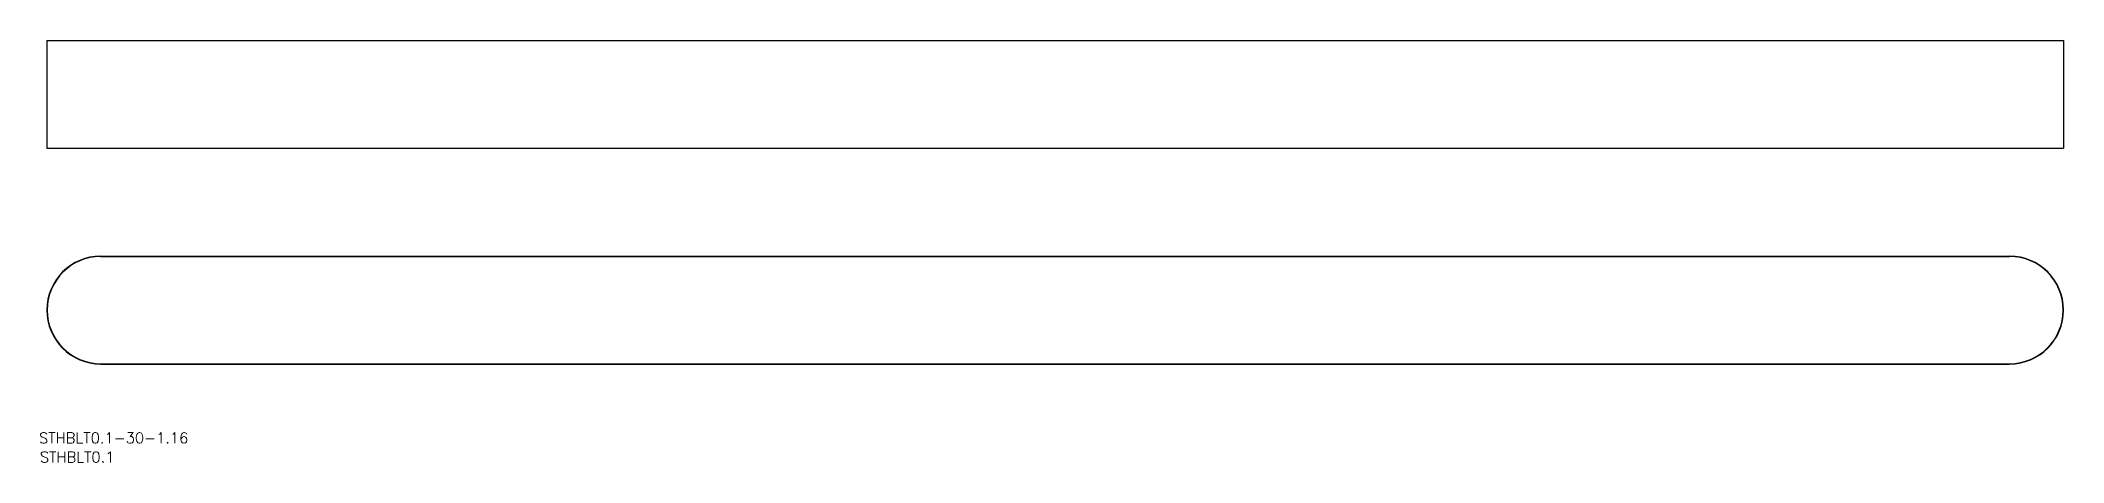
# Model space of a CAD drawing. Extents: x -17 to 548, y -43 to 75.
import ezdxf

# ---------------------------------------------------------------- set-up
doc = ezdxf.new("R2010")
doc.units = 0
doc.layers.get('0').update_dxf_attribs({"linetype": 'CONTINUOUS'})
doc.styles.get("Standard").update_dxf_attribs({"font": 'txt.shx', "height": 3, "bigfont": 'bigfont.shx'})

# ---------------------------------------------------------------- blocks, each defined once
blk = doc.blocks.new('*U4')
at = {"color": 7, "linetype": 'CONTINUOUS'}
blk.add_text('STHBLT0.1-30-1.16', height=3, dxfattribs=at).set_placement((-17.22, -37.16))
blk = doc.blocks.new('*U5')
at = {"color": 7, "linetype": 'CONTINUOUS'}
blk.add_text('STHBLT0.1', height=3, dxfattribs=at).set_placement((-17, -42.51))

msp = doc.modelspace()

# ---------------------------------------------------------------- linework, layer by layer
at = {"color": 7, "linetype": 'CONTINUOUS'}
for p, q in [((-15.05, 75.19), (-15.05, 45.19)), ((-15.05, 75.19), (547.77, 75.19)), ((547.77, 75.19), (547.77, 45.19)), ((-15.05, 45.19), (547.77, 45.19)), ((0, 15.05), (532.72, 15.05)), ((0, 14.95), (532.72, 14.95)), ((0, -14.95), (532.72, -14.95)), ((0, -15.05), (532.72, -15.05))]:
    msp.add_line(p, q, dxfattribs=at)
at = {"color": 3, "linetype": 'CONTINUOUS'}
for centre in [(59.69, 41.65), (64.35, 41.65)]:
    msp.add_arc(centre, 7.25, 150, 150.6942, dxfattribs=at)
at = {"color": 7, "linetype": 'CONTINUOUS'}
for centre, radius, start, end in [((0, 0), 15.05, 90, 270), ((0, 0), 14.95, 90, 270), ((532.72, 0), 15.05, 270, 90), ((532.72, 0), 14.95, 270, 90)]:
    msp.add_arc(centre, radius, start, end, dxfattribs=at)

# ---------------------------------------------------------------- block references
for name in ['*U4', '*U5']:
    msp.add_blockref(name, (0, 0), dxfattribs=at)

doc.saveas('drawing.dxf')
